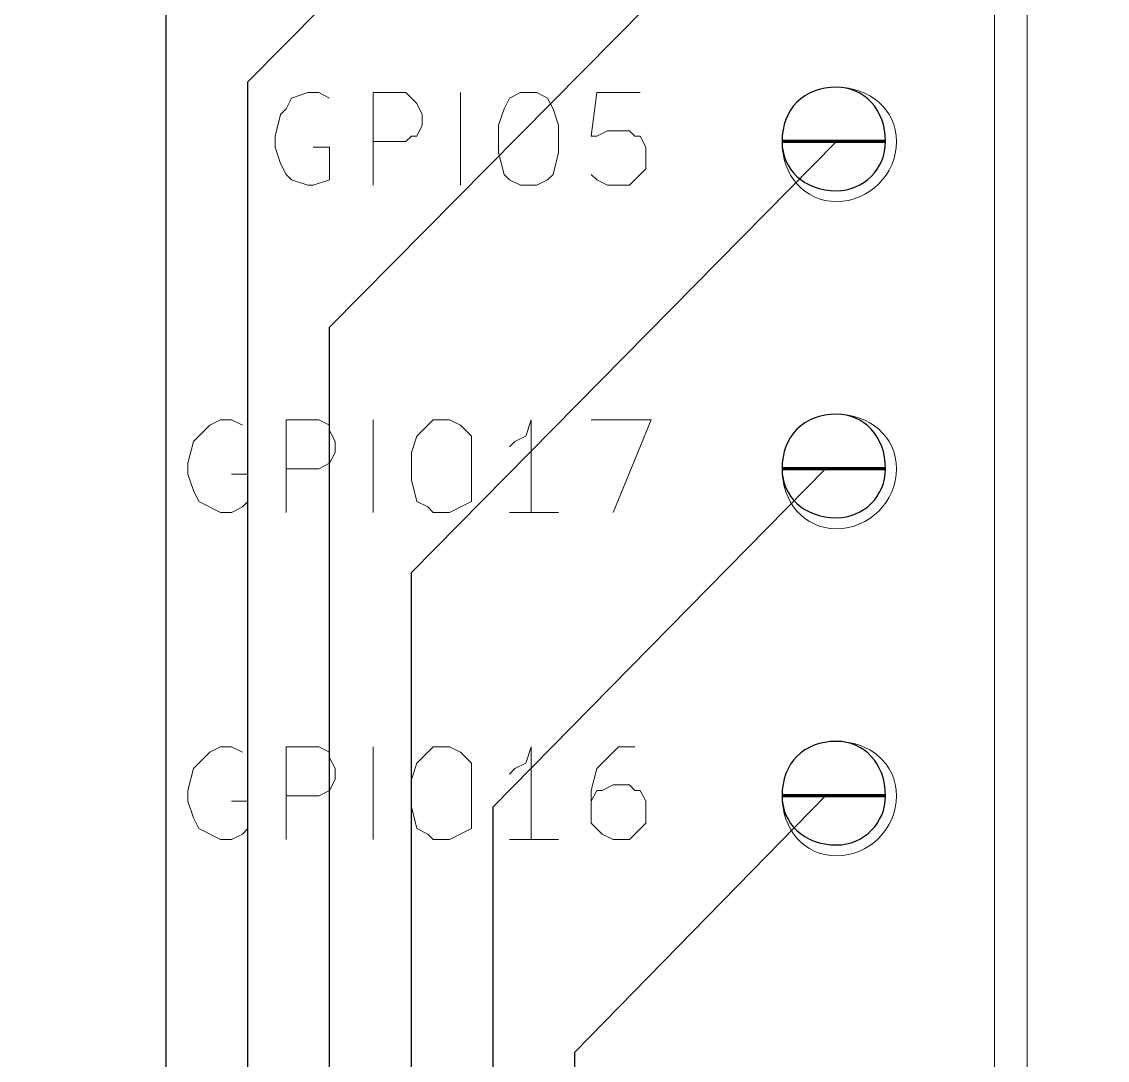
# Model space of a CAD drawing. Header units: centimetres. Extents: x -14.7 to 16.9, y -14.9 to 2.2.
# Drawn here: x -9.094 to -8.251, y -10.701 to -9.895 of the extents above; entities that cross this region are included whole.
import ezdxf

# ---------------------------------------------------------------- set-up
doc = ezdxf.new("R2010")
doc.units = ezdxf.units.CM
doc.header["$MEASUREMENT"] = 0
doc.layers.add('Layer 1', color=7, linetype='Continuous')

msp = doc.modelspace()

# ---------------------------------------------------------------- linework, layer by layer
at = {"layer": 'Layer 1', "lineweight": 53}
msp.add_open_spline([(-13.7, -13.2), (-13.7, -13.2), (-13.7, -6.8), (-13.7, -6.8), (-13.7, -6.8), (-13.7, -6.52386), (-13.47614, -6.3), (-13.2, -6.3), (-13.2, -6.3), (-13.2, -6.3), (-6.8, -6.3), (-6.8, -6.3), (-6.8, -6.3), (-6.52386, -6.3), (-6.3, -6.52386), (-6.3, -6.8), (-6.3, -6.8), (-6.3, -6.8), (-6.3, -13.2), (-6.3, -13.2), (-6.3, -13.2), (-6.3, -13.47614), (-6.52386, -13.7), (-6.8, -13.7), (-6.8, -13.7), (-6.8, -13.7), (-13.2, -13.7), (-13.2, -13.7), (-13.2, -13.7), (-13.47614, -13.7), (-13.7, -13.47614), (-13.7, -13.2)], degree=3, knots=[0, 0, 0, 0, 0.111111, 0.111111, 0.111111, 0.111111, 0.222222, 0.222222, 0.222222, 0.222222, 0.333333, 0.333333, 0.333333, 0.333333, 0.444444, 0.444444, 0.444444, 0.444444, 0.555556, 0.555556, 0.555556, 0.555556, 0.666667, 0.666667, 0.666667, 0.666667, 0.777778, 0.777778, 0.777778, 0.777778, 1, 1, 1, 1], dxfattribs=at)
at = {"layer": 'Layer 1', "color": 41, "lineweight": 13}
msp.add_open_spline([(-8.31302, -12.38389), (-8.31302, -12.38389), (-8.31302, -7.59599), (-8.31302, -7.59599)], degree=3, dxfattribs=at)
at = {"layer": 'Layer 1', "color": 253, "lineweight": 9}
msp.add_open_spline([(-8.33841, -7.61716), (-8.33841, -7.61716), (-8.33841, -12.35849), (-8.33841, -12.35849)], degree=3, dxfattribs=at)
at = {"layer": 'Layer 1', "color": 22, "lineweight": 25}
for points in [[(-8.91838, -9.94126), (-8.91838, -9.94126), (-8.46118, -9.47982), (-8.46118, -9.47982)], [(-8.98188, -10.94879), (-8.98188, -10.94879), (-8.98188, -9.49676), (-8.98188, -9.49676)], [(-8.85488, -10.13176), (-8.85488, -10.13176), (-8.46118, -9.73382), (-8.46118, -9.73382)], [(-8.91838, -11.45679), (-8.91838, -11.45679), (-8.91838, -9.94126), (-8.91838, -9.94126)], [(-8.79138, -10.32226), (-8.79138, -10.32226), (-8.46118, -9.98782), (-8.46118, -9.98782)], [(-8.85488, -11.56686), (-8.85488, -11.56686), (-8.85488, -10.13176), (-8.85488, -10.13176)], [(-8.72788, -10.50429), (-8.72788, -10.50429), (-8.46965, -10.24182), (-8.46965, -10.24182)], [(-8.46965, -10.24182), (-8.46965, -10.24182), (-8.46118, -10.24182), (-8.46118, -10.24182)], [(-8.79138, -11.90129), (-8.79138, -11.90129), (-8.79138, -10.32226), (-8.79138, -10.32226)], [(-8.66438, -10.69479), (-8.66438, -10.69479), (-8.46965, -10.49582), (-8.46965, -10.49582)], [(-8.46965, -10.49582), (-8.46965, -10.49582), (-8.46118, -10.49582), (-8.46118, -10.49582)], [(-8.72788, -11.93516), (-8.72788, -11.93516), (-8.72788, -10.50429), (-8.72788, -10.50429)], [(-8.66438, -12.12566), (-8.66438, -12.12566), (-8.66438, -10.69479), (-8.66438, -10.69479)]]:
    msp.add_open_spline(points, degree=3, dxfattribs=at)
at = {"layer": 'Layer 1', "color": 41, "lineweight": 18}
for points, knots in [([(-8.85488, -9.95396), (-8.85488, -9.95396), (-8.86335, -9.94972), (-8.86335, -9.94972), (-8.86335, -9.94972), (-8.86335, -9.94972), (-8.87182, -9.94972), (-8.87182, -9.94972), (-8.87182, -9.94972), (-8.87182, -9.94972), (-8.88452, -9.95396), (-8.88452, -9.95396), (-8.88452, -9.95396), (-8.88452, -9.95396), (-8.88875, -9.96242), (-8.88875, -9.96242), (-8.88875, -9.96242), (-8.88875, -9.96242), (-8.89298, -9.96666), (-8.89298, -9.96666), (-8.89298, -9.96666), (-8.89298, -9.96666), (-8.89722, -9.98359), (-8.89722, -9.98359), (-8.89722, -9.98359), (-8.89722, -9.98359), (-8.89722, -9.99206), (-8.89722, -9.99206), (-8.89722, -9.99206), (-8.89722, -9.99206), (-8.89298, -10.00476), (-8.89298, -10.00476), (-8.89298, -10.00476), (-8.89298, -10.00476), (-8.88875, -10.01322), (-8.88875, -10.01322), (-8.88875, -10.01322), (-8.88875, -10.01322), (-8.88452, -10.01746), (-8.88452, -10.01746), (-8.88452, -10.01746), (-8.88452, -10.01746), (-8.87182, -10.02169), (-8.87182, -10.02169), (-8.87182, -10.02169), (-8.87182, -10.02169), (-8.86758, -10.02169), (-8.86758, -10.02169), (-8.86758, -10.02169), (-8.86758, -10.02169), (-8.85488, -10.01746), (-8.85488, -10.01746), (-8.85488, -10.01746), (-8.85488, -10.01746), (-8.85488, -9.99206), (-8.85488, -9.99206), (-8.85488, -9.99206), (-8.85488, -9.99206), (-8.86758, -9.99206), (-8.86758, -9.99206)], [0, 0, 0, 0, 0.0625, 0.0625, 0.0625, 0.0625, 0.125, 0.125, 0.125, 0.125, 0.1875, 0.1875, 0.1875, 0.1875, 0.25, 0.25, 0.25, 0.25, 0.3125, 0.3125, 0.3125, 0.3125, 0.375, 0.375, 0.375, 0.375, 0.4375, 0.4375, 0.4375, 0.4375, 0.5, 0.5, 0.5, 0.5, 0.5625, 0.5625, 0.5625, 0.5625, 0.625, 0.625, 0.625, 0.625, 0.6875, 0.6875, 0.6875, 0.6875, 0.75, 0.75, 0.75, 0.75, 0.8125, 0.8125, 0.8125, 0.8125, 0.875, 0.875, 0.875, 0.875, 1, 1, 1, 1]), ([(-8.82101, -10.02169), (-8.82101, -10.02169), (-8.82101, -9.94972), (-8.82101, -9.94972), (-8.82101, -9.94972), (-8.82101, -9.94972), (-8.79561, -9.94972), (-8.79561, -9.94972), (-8.79561, -9.94972), (-8.79561, -9.94972), (-8.78715, -9.95819), (-8.78715, -9.95819), (-8.78715, -9.95819), (-8.78715, -9.95819), (-8.78291, -9.96666), (-8.78291, -9.96666), (-8.78291, -9.96666), (-8.78291, -9.96666), (-8.78291, -9.97512), (-8.78291, -9.97512), (-8.78291, -9.97512), (-8.78291, -9.97512), (-8.78715, -9.98359), (-8.78715, -9.98359), (-8.78715, -9.98359), (-8.78715, -9.98359), (-8.79138, -9.98359), (-8.79138, -9.98359), (-8.79138, -9.98359), (-8.79138, -9.98359), (-8.79561, -9.98782), (-8.79561, -9.98782), (-8.79561, -9.98782), (-8.79561, -9.98782), (-8.82101, -9.98782), (-8.82101, -9.98782)], [0, 0, 0, 0, 0.1, 0.1, 0.1, 0.1, 0.2, 0.2, 0.2, 0.2, 0.3, 0.3, 0.3, 0.3, 0.4, 0.4, 0.4, 0.4, 0.5, 0.5, 0.5, 0.5, 0.6, 0.6, 0.6, 0.6, 0.7, 0.7, 0.7, 0.7, 0.8, 0.8, 0.8, 0.8, 1, 1, 1, 1]), ([(-8.70672, -9.94972), (-8.70672, -9.94972), (-8.69402, -9.94972), (-8.69402, -9.94972), (-8.69402, -9.94972), (-8.69402, -9.94972), (-8.68555, -9.95396), (-8.68555, -9.95396), (-8.68555, -9.95396), (-8.68555, -9.95396), (-8.68132, -9.96242), (-8.68132, -9.96242), (-8.68132, -9.96242), (-8.68132, -9.96242), (-8.67708, -9.97512), (-8.67708, -9.97512), (-8.67708, -9.97512), (-8.67708, -9.97512), (-8.67708, -9.99629), (-8.67708, -9.99629), (-8.67708, -9.99629), (-8.67708, -9.99629), (-8.68132, -10.01322), (-8.68132, -10.01322), (-8.68132, -10.01322), (-8.68132, -10.01322), (-8.68555, -10.01746), (-8.68555, -10.01746), (-8.68555, -10.01746), (-8.68555, -10.01746), (-8.69402, -10.02169), (-8.69402, -10.02169), (-8.69402, -10.02169), (-8.69402, -10.02169), (-8.70672, -10.02169), (-8.70672, -10.02169), (-8.70672, -10.02169), (-8.70672, -10.02169), (-8.71518, -10.01746), (-8.71518, -10.01746), (-8.71518, -10.01746), (-8.71518, -10.01746), (-8.71942, -10.01322), (-8.71942, -10.01322), (-8.71942, -10.01322), (-8.71942, -10.01322), (-8.72365, -9.99629), (-8.72365, -9.99629), (-8.72365, -9.99629), (-8.72365, -9.99629), (-8.72365, -9.97512), (-8.72365, -9.97512), (-8.72365, -9.97512), (-8.72365, -9.97512), (-8.71942, -9.96242), (-8.71942, -9.96242), (-8.71942, -9.96242), (-8.71942, -9.96242), (-8.71518, -9.95396), (-8.71518, -9.95396), (-8.71518, -9.95396), (-8.71518, -9.95396), (-8.70672, -9.94972), (-8.70672, -9.94972)], [0, 0, 0, 0, 0.058824, 0.058824, 0.058824, 0.058824, 0.117647, 0.117647, 0.117647, 0.117647, 0.176471, 0.176471, 0.176471, 0.176471, 0.235294, 0.235294, 0.235294, 0.235294, 0.294118, 0.294118, 0.294118, 0.294118, 0.352941, 0.352941, 0.352941, 0.352941, 0.411765, 0.411765, 0.411765, 0.411765, 0.470588, 0.470588, 0.470588, 0.470588, 0.529412, 0.529412, 0.529412, 0.529412, 0.588235, 0.588235, 0.588235, 0.588235, 0.647059, 0.647059, 0.647059, 0.647059, 0.705882, 0.705882, 0.705882, 0.705882, 0.764706, 0.764706, 0.764706, 0.764706, 0.823529, 0.823529, 0.823529, 0.823529, 0.882353, 0.882353, 0.882353, 0.882353, 1, 1, 1, 1]), ([(-8.61358, -9.94972), (-8.61358, -9.94972), (-8.64745, -9.94972), (-8.64745, -9.94972), (-8.64745, -9.94972), (-8.64745, -9.94972), (-8.65168, -9.98359), (-8.65168, -9.98359), (-8.65168, -9.98359), (-8.65168, -9.98359), (-8.64745, -9.98359), (-8.64745, -9.98359), (-8.64745, -9.98359), (-8.64745, -9.98359), (-8.63898, -9.97936), (-8.63898, -9.97936), (-8.63898, -9.97936), (-8.63898, -9.97936), (-8.62205, -9.97936), (-8.62205, -9.97936), (-8.62205, -9.97936), (-8.62205, -9.97936), (-8.61782, -9.98359), (-8.61782, -9.98359), (-8.61782, -9.98359), (-8.61782, -9.98359), (-8.61358, -9.98359), (-8.61358, -9.98359), (-8.61358, -9.98359), (-8.61358, -9.98359), (-8.60935, -9.99206), (-8.60935, -9.99206), (-8.60935, -9.99206), (-8.60935, -9.99206), (-8.60935, -10.00899), (-8.60935, -10.00899), (-8.60935, -10.00899), (-8.60935, -10.00899), (-8.62205, -10.02169), (-8.62205, -10.02169), (-8.62205, -10.02169), (-8.62205, -10.02169), (-8.63898, -10.02169), (-8.63898, -10.02169), (-8.63898, -10.02169), (-8.63898, -10.02169), (-8.64745, -10.01746), (-8.64745, -10.01746), (-8.64745, -10.01746), (-8.64745, -10.01746), (-8.65168, -10.01322), (-8.65168, -10.01322)], [0, 0, 0, 0, 0.071429, 0.071429, 0.071429, 0.071429, 0.142857, 0.142857, 0.142857, 0.142857, 0.214286, 0.214286, 0.214286, 0.214286, 0.285714, 0.285714, 0.285714, 0.285714, 0.357143, 0.357143, 0.357143, 0.357143, 0.428571, 0.428571, 0.428571, 0.428571, 0.5, 0.5, 0.5, 0.5, 0.571429, 0.571429, 0.571429, 0.571429, 0.642857, 0.642857, 0.642857, 0.642857, 0.714286, 0.714286, 0.714286, 0.714286, 0.785714, 0.785714, 0.785714, 0.785714, 0.857143, 0.857143, 0.857143, 0.857143, 1, 1, 1, 1]), ([(-8.92262, -10.20796), (-8.92262, -10.20796), (-8.93108, -10.20372), (-8.93108, -10.20372), (-8.93108, -10.20372), (-8.93108, -10.20372), (-8.93955, -10.20372), (-8.93955, -10.20372), (-8.93955, -10.20372), (-8.93955, -10.20372), (-8.94802, -10.20796), (-8.94802, -10.20796), (-8.94802, -10.20796), (-8.94802, -10.20796), (-8.96072, -10.22066), (-8.96072, -10.22066), (-8.96072, -10.22066), (-8.96072, -10.22066), (-8.96495, -10.23759), (-8.96495, -10.23759), (-8.96495, -10.23759), (-8.96495, -10.23759), (-8.96495, -10.24606), (-8.96495, -10.24606), (-8.96495, -10.24606), (-8.96495, -10.24606), (-8.96072, -10.25876), (-8.96072, -10.25876), (-8.96072, -10.25876), (-8.96072, -10.25876), (-8.95648, -10.26722), (-8.95648, -10.26722), (-8.95648, -10.26722), (-8.95648, -10.26722), (-8.93955, -10.27569), (-8.93955, -10.27569), (-8.93955, -10.27569), (-8.93955, -10.27569), (-8.93108, -10.27569), (-8.93108, -10.27569), (-8.93108, -10.27569), (-8.93108, -10.27569), (-8.92262, -10.27146), (-8.92262, -10.27146), (-8.92262, -10.27146), (-8.92262, -10.27146), (-8.91838, -10.26722), (-8.91838, -10.26722), (-8.91838, -10.26722), (-8.91838, -10.26722), (-8.91838, -10.24606), (-8.91838, -10.24606), (-8.91838, -10.24606), (-8.91838, -10.24606), (-8.93108, -10.24606), (-8.93108, -10.24606)], [0, 0, 0, 0, 0.066667, 0.066667, 0.066667, 0.066667, 0.133333, 0.133333, 0.133333, 0.133333, 0.2, 0.2, 0.2, 0.2, 0.266667, 0.266667, 0.266667, 0.266667, 0.333333, 0.333333, 0.333333, 0.333333, 0.4, 0.4, 0.4, 0.4, 0.466667, 0.466667, 0.466667, 0.466667, 0.533333, 0.533333, 0.533333, 0.533333, 0.6, 0.6, 0.6, 0.6, 0.666667, 0.666667, 0.666667, 0.666667, 0.733333, 0.733333, 0.733333, 0.733333, 0.8, 0.8, 0.8, 0.8, 0.866667, 0.866667, 0.866667, 0.866667, 1, 1, 1, 1]), ([(-8.88875, -10.27569), (-8.88875, -10.27569), (-8.88875, -10.20372), (-8.88875, -10.20372), (-8.88875, -10.20372), (-8.88875, -10.20372), (-8.86335, -10.20372), (-8.86335, -10.20372), (-8.86335, -10.20372), (-8.86335, -10.20372), (-8.85488, -10.20796), (-8.85488, -10.20796), (-8.85488, -10.20796), (-8.85488, -10.20796), (-8.85488, -10.21219), (-8.85488, -10.21219), (-8.85488, -10.21219), (-8.85488, -10.21219), (-8.85065, -10.22066), (-8.85065, -10.22066), (-8.85065, -10.22066), (-8.85065, -10.22066), (-8.85065, -10.22912), (-8.85065, -10.22912), (-8.85065, -10.22912), (-8.85065, -10.22912), (-8.85488, -10.23759), (-8.85488, -10.23759), (-8.85488, -10.23759), (-8.85488, -10.23759), (-8.86335, -10.24182), (-8.86335, -10.24182), (-8.86335, -10.24182), (-8.86335, -10.24182), (-8.88875, -10.24182), (-8.88875, -10.24182)], [0, 0, 0, 0, 0.1, 0.1, 0.1, 0.1, 0.2, 0.2, 0.2, 0.2, 0.3, 0.3, 0.3, 0.3, 0.4, 0.4, 0.4, 0.4, 0.5, 0.5, 0.5, 0.5, 0.6, 0.6, 0.6, 0.6, 0.7, 0.7, 0.7, 0.7, 0.8, 0.8, 0.8, 0.8, 1, 1, 1, 1]), ([(-8.77445, -10.20372), (-8.77445, -10.20372), (-8.76175, -10.20372), (-8.76175, -10.20372), (-8.76175, -10.20372), (-8.76175, -10.20372), (-8.75328, -10.20796), (-8.75328, -10.20796), (-8.75328, -10.20796), (-8.75328, -10.20796), (-8.74482, -10.21642), (-8.74482, -10.21642), (-8.74482, -10.21642), (-8.74482, -10.21642), (-8.74482, -10.26722), (-8.74482, -10.26722), (-8.74482, -10.26722), (-8.74482, -10.26722), (-8.76175, -10.27569), (-8.76175, -10.27569), (-8.76175, -10.27569), (-8.76175, -10.27569), (-8.77445, -10.27569), (-8.77445, -10.27569), (-8.77445, -10.27569), (-8.77445, -10.27569), (-8.77868, -10.27146), (-8.77868, -10.27146), (-8.77868, -10.27146), (-8.77868, -10.27146), (-8.78715, -10.26722), (-8.78715, -10.26722), (-8.78715, -10.26722), (-8.78715, -10.26722), (-8.79138, -10.25029), (-8.79138, -10.25029), (-8.79138, -10.25029), (-8.79138, -10.25029), (-8.79138, -10.22912), (-8.79138, -10.22912), (-8.79138, -10.22912), (-8.79138, -10.22912), (-8.78715, -10.21642), (-8.78715, -10.21642), (-8.78715, -10.21642), (-8.78715, -10.21642), (-8.77445, -10.20372), (-8.77445, -10.20372)], [0, 0, 0, 0, 0.076923, 0.076923, 0.076923, 0.076923, 0.153846, 0.153846, 0.153846, 0.153846, 0.230769, 0.230769, 0.230769, 0.230769, 0.307692, 0.307692, 0.307692, 0.307692, 0.384615, 0.384615, 0.384615, 0.384615, 0.461538, 0.461538, 0.461538, 0.461538, 0.538462, 0.538462, 0.538462, 0.538462, 0.615385, 0.615385, 0.615385, 0.615385, 0.692308, 0.692308, 0.692308, 0.692308, 0.769231, 0.769231, 0.769231, 0.769231, 0.846154, 0.846154, 0.846154, 0.846154, 1, 1, 1, 1]), ([(-8.69825, -10.27569), (-8.69825, -10.27569), (-8.69825, -10.20372), (-8.69825, -10.20372), (-8.69825, -10.20372), (-8.69825, -10.20372), (-8.70248, -10.21642), (-8.70248, -10.21642), (-8.70248, -10.21642), (-8.70248, -10.21642), (-8.71095, -10.22066), (-8.71095, -10.22066), (-8.71095, -10.22066), (-8.71095, -10.22066), (-8.71518, -10.22489), (-8.71518, -10.22489)], [0, 0, 0, 0, 0.2, 0.2, 0.2, 0.2, 0.4, 0.4, 0.4, 0.4, 0.6, 0.6, 0.6, 0.6, 1, 1, 1, 1]), ([(-8.65168, -10.20372), (-8.65168, -10.20372), (-8.60512, -10.20372), (-8.60512, -10.20372), (-8.60512, -10.20372), (-8.60512, -10.20372), (-8.63475, -10.27569), (-8.63475, -10.27569)], [0, 0, 0, 0, 0.333333, 0.333333, 0.333333, 0.333333, 1, 1, 1, 1]), ([(-8.92262, -10.46196), (-8.92262, -10.46196), (-8.93108, -10.45772), (-8.93108, -10.45772), (-8.93108, -10.45772), (-8.93108, -10.45772), (-8.93955, -10.45772), (-8.93955, -10.45772), (-8.93955, -10.45772), (-8.93955, -10.45772), (-8.94802, -10.46196), (-8.94802, -10.46196), (-8.94802, -10.46196), (-8.94802, -10.46196), (-8.96072, -10.47466), (-8.96072, -10.47466), (-8.96072, -10.47466), (-8.96072, -10.47466), (-8.96495, -10.49159), (-8.96495, -10.49159), (-8.96495, -10.49159), (-8.96495, -10.49159), (-8.96495, -10.50006), (-8.96495, -10.50006), (-8.96495, -10.50006), (-8.96495, -10.50006), (-8.96072, -10.51276), (-8.96072, -10.51276), (-8.96072, -10.51276), (-8.96072, -10.51276), (-8.95648, -10.52122), (-8.95648, -10.52122), (-8.95648, -10.52122), (-8.95648, -10.52122), (-8.93955, -10.52969), (-8.93955, -10.52969), (-8.93955, -10.52969), (-8.93955, -10.52969), (-8.93108, -10.52969), (-8.93108, -10.52969), (-8.93108, -10.52969), (-8.93108, -10.52969), (-8.92262, -10.52546), (-8.92262, -10.52546), (-8.92262, -10.52546), (-8.92262, -10.52546), (-8.91838, -10.52122), (-8.91838, -10.52122), (-8.91838, -10.52122), (-8.91838, -10.52122), (-8.91838, -10.50006), (-8.91838, -10.50006), (-8.91838, -10.50006), (-8.91838, -10.50006), (-8.93108, -10.50006), (-8.93108, -10.50006)], [0, 0, 0, 0, 0.066667, 0.066667, 0.066667, 0.066667, 0.133333, 0.133333, 0.133333, 0.133333, 0.2, 0.2, 0.2, 0.2, 0.266667, 0.266667, 0.266667, 0.266667, 0.333333, 0.333333, 0.333333, 0.333333, 0.4, 0.4, 0.4, 0.4, 0.466667, 0.466667, 0.466667, 0.466667, 0.533333, 0.533333, 0.533333, 0.533333, 0.6, 0.6, 0.6, 0.6, 0.666667, 0.666667, 0.666667, 0.666667, 0.733333, 0.733333, 0.733333, 0.733333, 0.8, 0.8, 0.8, 0.8, 0.866667, 0.866667, 0.866667, 0.866667, 1, 1, 1, 1]), ([(-8.88875, -10.52969), (-8.88875, -10.52969), (-8.88875, -10.45772), (-8.88875, -10.45772), (-8.88875, -10.45772), (-8.88875, -10.45772), (-8.86335, -10.45772), (-8.86335, -10.45772), (-8.86335, -10.45772), (-8.86335, -10.45772), (-8.85488, -10.46196), (-8.85488, -10.46196), (-8.85488, -10.46196), (-8.85488, -10.46196), (-8.85488, -10.46619), (-8.85488, -10.46619), (-8.85488, -10.46619), (-8.85488, -10.46619), (-8.85065, -10.47466), (-8.85065, -10.47466), (-8.85065, -10.47466), (-8.85065, -10.47466), (-8.85065, -10.48312), (-8.85065, -10.48312), (-8.85065, -10.48312), (-8.85065, -10.48312), (-8.85488, -10.49159), (-8.85488, -10.49159), (-8.85488, -10.49159), (-8.85488, -10.49159), (-8.86335, -10.49582), (-8.86335, -10.49582), (-8.86335, -10.49582), (-8.86335, -10.49582), (-8.88875, -10.49582), (-8.88875, -10.49582)], [0, 0, 0, 0, 0.1, 0.1, 0.1, 0.1, 0.2, 0.2, 0.2, 0.2, 0.3, 0.3, 0.3, 0.3, 0.4, 0.4, 0.4, 0.4, 0.5, 0.5, 0.5, 0.5, 0.6, 0.6, 0.6, 0.6, 0.7, 0.7, 0.7, 0.7, 0.8, 0.8, 0.8, 0.8, 1, 1, 1, 1]), ([(-8.77445, -10.45772), (-8.77445, -10.45772), (-8.76175, -10.45772), (-8.76175, -10.45772), (-8.76175, -10.45772), (-8.76175, -10.45772), (-8.75328, -10.46196), (-8.75328, -10.46196), (-8.75328, -10.46196), (-8.75328, -10.46196), (-8.74482, -10.47042), (-8.74482, -10.47042), (-8.74482, -10.47042), (-8.74482, -10.47042), (-8.74482, -10.52122), (-8.74482, -10.52122), (-8.74482, -10.52122), (-8.74482, -10.52122), (-8.76175, -10.52969), (-8.76175, -10.52969), (-8.76175, -10.52969), (-8.76175, -10.52969), (-8.77445, -10.52969), (-8.77445, -10.52969), (-8.77445, -10.52969), (-8.77445, -10.52969), (-8.77868, -10.52546), (-8.77868, -10.52546), (-8.77868, -10.52546), (-8.77868, -10.52546), (-8.78715, -10.52122), (-8.78715, -10.52122), (-8.78715, -10.52122), (-8.78715, -10.52122), (-8.79138, -10.50429), (-8.79138, -10.50429), (-8.79138, -10.50429), (-8.79138, -10.50429), (-8.79138, -10.48312), (-8.79138, -10.48312), (-8.79138, -10.48312), (-8.79138, -10.48312), (-8.78715, -10.47042), (-8.78715, -10.47042), (-8.78715, -10.47042), (-8.78715, -10.47042), (-8.77445, -10.45772), (-8.77445, -10.45772)], [0, 0, 0, 0, 0.076923, 0.076923, 0.076923, 0.076923, 0.153846, 0.153846, 0.153846, 0.153846, 0.230769, 0.230769, 0.230769, 0.230769, 0.307692, 0.307692, 0.307692, 0.307692, 0.384615, 0.384615, 0.384615, 0.384615, 0.461538, 0.461538, 0.461538, 0.461538, 0.538462, 0.538462, 0.538462, 0.538462, 0.615385, 0.615385, 0.615385, 0.615385, 0.692308, 0.692308, 0.692308, 0.692308, 0.769231, 0.769231, 0.769231, 0.769231, 0.846154, 0.846154, 0.846154, 0.846154, 1, 1, 1, 1]), ([(-8.69825, -10.52969), (-8.69825, -10.52969), (-8.69825, -10.45772), (-8.69825, -10.45772), (-8.69825, -10.45772), (-8.69825, -10.45772), (-8.70248, -10.47042), (-8.70248, -10.47042), (-8.70248, -10.47042), (-8.70248, -10.47042), (-8.71095, -10.47466), (-8.71095, -10.47466), (-8.71095, -10.47466), (-8.71095, -10.47466), (-8.71518, -10.47889), (-8.71518, -10.47889)], [0, 0, 0, 0, 0.2, 0.2, 0.2, 0.2, 0.4, 0.4, 0.4, 0.4, 0.6, 0.6, 0.6, 0.6, 1, 1, 1, 1]), ([(-8.61781, -10.45772), (-8.61781, -10.45772), (-8.63051, -10.45772), (-8.63051, -10.45772), (-8.63051, -10.45772), (-8.63051, -10.45772), (-8.64745, -10.47466), (-8.64745, -10.47466), (-8.64745, -10.47466), (-8.64745, -10.47466), (-8.65168, -10.49159), (-8.65168, -10.49159), (-8.65168, -10.49159), (-8.65168, -10.49159), (-8.65168, -10.51699), (-8.65168, -10.51699), (-8.65168, -10.51699), (-8.65168, -10.51699), (-8.64321, -10.52546), (-8.64321, -10.52546), (-8.64321, -10.52546), (-8.64321, -10.52546), (-8.63475, -10.52969), (-8.63475, -10.52969), (-8.63475, -10.52969), (-8.63475, -10.52969), (-8.62205, -10.52969), (-8.62205, -10.52969), (-8.62205, -10.52969), (-8.62205, -10.52969), (-8.60935, -10.51699), (-8.60935, -10.51699), (-8.60935, -10.51699), (-8.60935, -10.51699), (-8.60935, -10.50006), (-8.60935, -10.50006), (-8.60935, -10.50006), (-8.60935, -10.50006), (-8.61358, -10.49159), (-8.61358, -10.49159), (-8.61358, -10.49159), (-8.61358, -10.49159), (-8.61781, -10.49159), (-8.61781, -10.49159), (-8.61781, -10.49159), (-8.61781, -10.49159), (-8.62205, -10.48736), (-8.62205, -10.48736), (-8.62205, -10.48736), (-8.62205, -10.48736), (-8.63475, -10.48736), (-8.63475, -10.48736), (-8.63475, -10.48736), (-8.63475, -10.48736), (-8.64321, -10.49159), (-8.64321, -10.49159), (-8.64321, -10.49159), (-8.64321, -10.49159), (-8.64745, -10.49159), (-8.64745, -10.49159), (-8.64745, -10.49159), (-8.64745, -10.49159), (-8.65168, -10.50006), (-8.65168, -10.50006)], [0, 0, 0, 0, 0.058824, 0.058824, 0.058824, 0.058824, 0.117647, 0.117647, 0.117647, 0.117647, 0.176471, 0.176471, 0.176471, 0.176471, 0.235294, 0.235294, 0.235294, 0.235294, 0.294118, 0.294118, 0.294118, 0.294118, 0.352941, 0.352941, 0.352941, 0.352941, 0.411765, 0.411765, 0.411765, 0.411765, 0.470588, 0.470588, 0.470588, 0.470588, 0.529412, 0.529412, 0.529412, 0.529412, 0.588235, 0.588235, 0.588235, 0.588235, 0.647059, 0.647059, 0.647059, 0.647059, 0.705882, 0.705882, 0.705882, 0.705882, 0.764706, 0.764706, 0.764706, 0.764706, 0.823529, 0.823529, 0.823529, 0.823529, 0.882353, 0.882353, 0.882353, 0.882353, 1, 1, 1, 1])]:
    msp.add_open_spline(points, degree=3, knots=knots, dxfattribs=at)
for points in [[(-8.75328, -10.02169), (-8.75328, -10.02169), (-8.75328, -9.94972), (-8.75328, -9.94972)], [(-8.82101, -10.27569), (-8.82101, -10.27569), (-8.82101, -10.20372), (-8.82101, -10.20372)], [(-8.67708, -10.27569), (-8.67708, -10.27569), (-8.71518, -10.27569), (-8.71518, -10.27569)], [(-8.82101, -10.52969), (-8.82101, -10.52969), (-8.82101, -10.45772), (-8.82101, -10.45772)], [(-8.67708, -10.52969), (-8.67708, -10.52969), (-8.71518, -10.52969), (-8.71518, -10.52969)]]:
    msp.add_open_spline(points, degree=3, dxfattribs=at)
at = {"layer": 'Layer 1', "color": 40, "lineweight": 5}
for points in [[(-8.41461, -9.98782), (-8.41461, -10.01322), (-8.43578, -10.03439), (-8.46118, -10.03439), (-8.46118, -10.03439), (-8.48658, -10.03439), (-8.50351, -10.01322), (-8.50351, -9.98782), (-8.50351, -9.98782), (-8.50351, -9.96242), (-8.48658, -9.94549), (-8.46118, -9.94549), (-8.46118, -9.94549), (-8.43578, -9.94549), (-8.41461, -9.96242), (-8.41461, -9.98782)], [(-8.41461, -10.24182), (-8.41461, -10.26722), (-8.43578, -10.28839), (-8.46118, -10.28839), (-8.46118, -10.28839), (-8.48658, -10.28839), (-8.50351, -10.26722), (-8.50351, -10.24182), (-8.50351, -10.24182), (-8.50351, -10.21642), (-8.48658, -10.19949), (-8.46118, -10.19949), (-8.46118, -10.19949), (-8.43578, -10.19949), (-8.41461, -10.21642), (-8.41461, -10.24182)], [(-8.41461, -10.49582), (-8.41461, -10.52122), (-8.43578, -10.54239), (-8.46118, -10.54239), (-8.46118, -10.54239), (-8.48658, -10.54239), (-8.50351, -10.52122), (-8.50351, -10.49582), (-8.50351, -10.49582), (-8.50351, -10.47042), (-8.48658, -10.45349), (-8.46118, -10.45349), (-8.46118, -10.45349), (-8.43578, -10.45349), (-8.41461, -10.47042), (-8.41461, -10.49582)]]:
    msp.add_open_spline(points, degree=3, knots=[0, 0, 0, 0, 0.2, 0.2, 0.2, 0.2, 0.4, 0.4, 0.4, 0.4, 0.6, 0.6, 0.6, 0.6, 1, 1, 1, 1], dxfattribs=at)
at = {"layer": 'Layer 1'}
for points in [[(-8.42308, -9.98782), (-8.42308, -10.00899), (-8.44001, -10.02592), (-8.46118, -10.02592), (-8.46118, -10.02592), (-8.48658, -10.02592), (-8.50351, -10.00899), (-8.50351, -9.98782), (-8.50351, -9.98782), (-8.50351, -9.96242), (-8.48658, -9.94549), (-8.46118, -9.94549), (-8.46118, -9.94549), (-8.44001, -9.94549), (-8.42308, -9.96242), (-8.42308, -9.98782)], [(-8.42308, -10.24182), (-8.42308, -10.26299), (-8.44001, -10.27992), (-8.46118, -10.27992), (-8.46118, -10.27992), (-8.48658, -10.27992), (-8.50351, -10.26299), (-8.50351, -10.24182), (-8.50351, -10.24182), (-8.50351, -10.21642), (-8.48658, -10.19949), (-8.46118, -10.19949), (-8.46118, -10.19949), (-8.44001, -10.19949), (-8.42308, -10.21642), (-8.42308, -10.24182)], [(-8.42308, -10.49582), (-8.42308, -10.51699), (-8.44001, -10.53392), (-8.46118, -10.53392), (-8.46118, -10.53392), (-8.48658, -10.53392), (-8.50351, -10.51699), (-8.50351, -10.49582), (-8.50351, -10.49582), (-8.50351, -10.47042), (-8.48658, -10.45349), (-8.46118, -10.45349), (-8.46118, -10.45349), (-8.44001, -10.45349), (-8.42308, -10.47042), (-8.42308, -10.49582)]]:
    msp.add_open_spline(points, degree=3, knots=[0, 0, 0, 0, 0.2, 0.2, 0.2, 0.2, 0.4, 0.4, 0.4, 0.4, 0.6, 0.6, 0.6, 0.6, 1, 1, 1, 1], dxfattribs=at)
at = {"layer": 'Layer 1', "color": 4, "lineweight": 120}
for points in [[(-8.42308, -9.98782), (-8.42308, -9.98782), (-8.50351, -9.98782), (-8.50351, -9.98782)], [(-8.42308, -10.24182), (-8.42308, -10.24182), (-8.50351, -10.24182), (-8.50351, -10.24182)], [(-8.42308, -10.49582), (-8.42308, -10.49582), (-8.50351, -10.49582), (-8.50351, -10.49582)]]:
    msp.add_open_spline(points, degree=3, dxfattribs=at)
at = {"layer": 'Layer 1', "color": 201, "lineweight": 120}
for points in [[(-8.42308, -9.98782), (-8.42308, -9.98782), (-8.50351, -9.98782), (-8.50351, -9.98782)], [(-8.42308, -10.24182), (-8.42308, -10.24182), (-8.50351, -10.24182), (-8.50351, -10.24182)], [(-8.42308, -10.49582), (-8.42308, -10.49582), (-8.50351, -10.49582), (-8.50351, -10.49582)]]:
    msp.add_open_spline(points, degree=3, dxfattribs=at)
at = {"layer": 'Layer 1', "color": 40, "lineweight": 120}
for points in [[(-8.42308, -9.98782), (-8.42308, -9.98782), (-8.50351, -9.98782), (-8.50351, -9.98782)], [(-8.42308, -10.24182), (-8.42308, -10.24182), (-8.50351, -10.24182), (-8.50351, -10.24182)], [(-8.42308, -10.49582), (-8.42308, -10.49582), (-8.50351, -10.49582), (-8.50351, -10.49582)]]:
    msp.add_open_spline(points, degree=3, dxfattribs=at)

doc.saveas('drawing.dxf')
